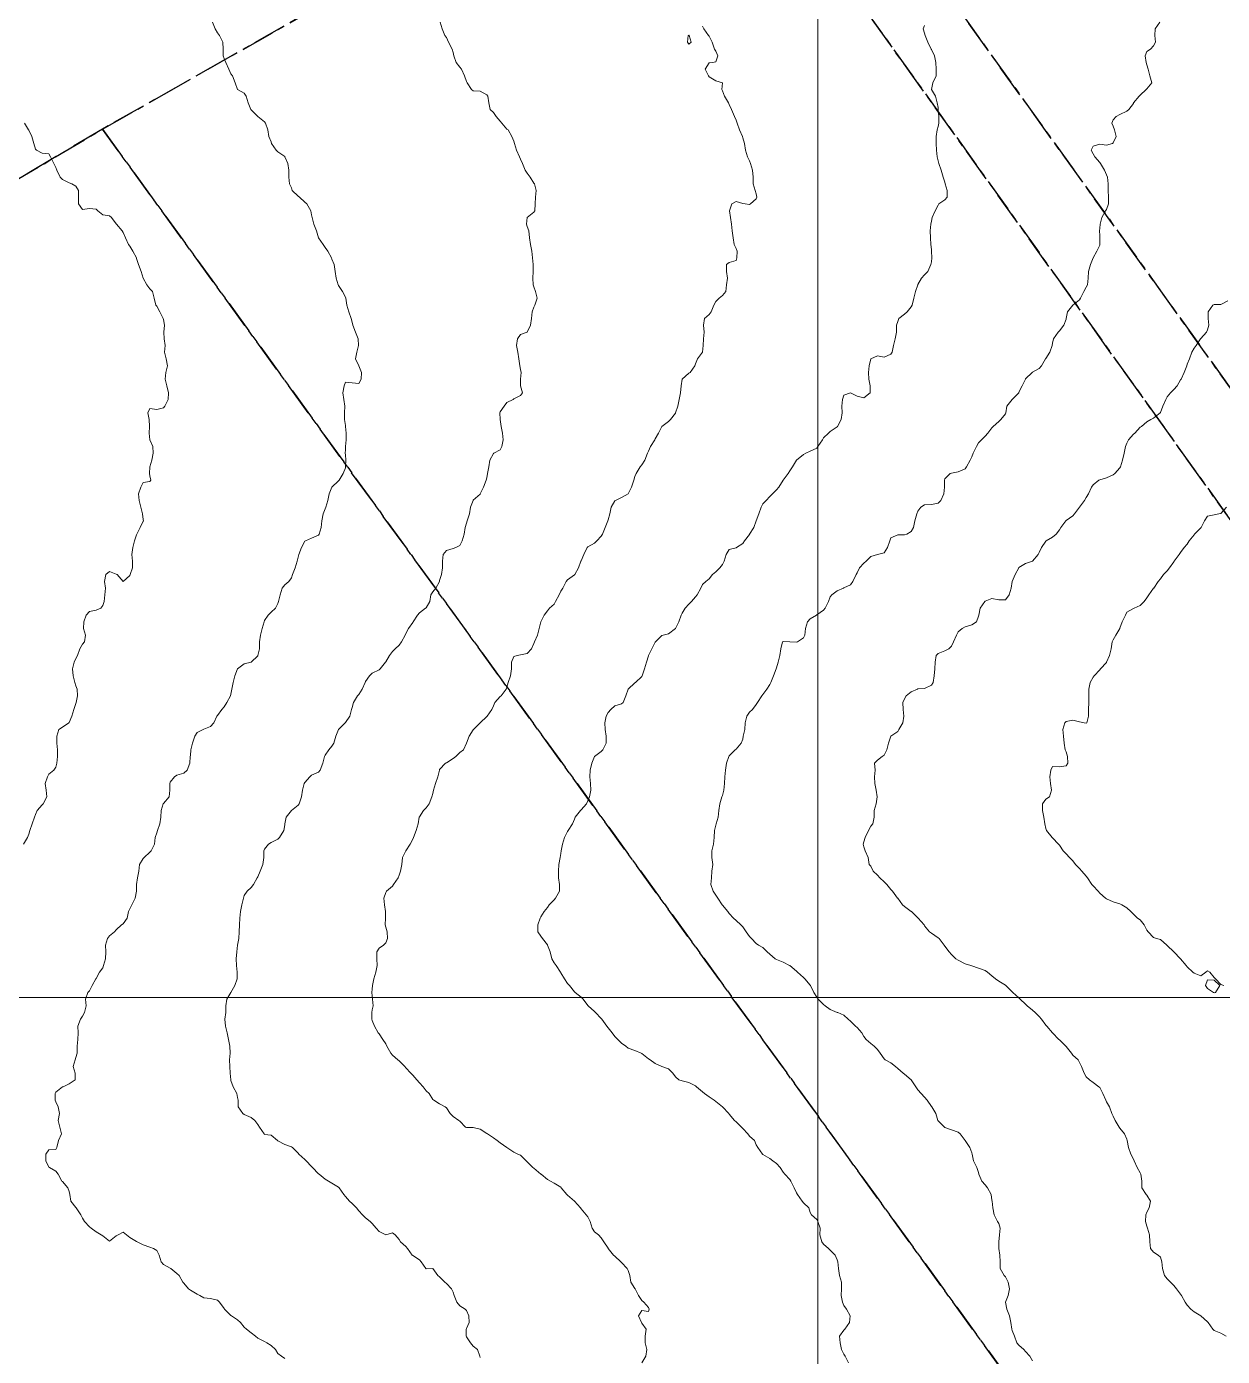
# Model space of a CAD drawing. Header units: centimetres. Extents: x 0 to 642158, y -847 to 649707.
# Drawn here: x 616908.1 to 616996.9, y 620060.7 to 620159.4 of the extents above; entities that cross this region are included whole.
import ezdxf

# ---------------------------------------------------------------- set-up
doc = ezdxf.new("R2010")
doc.units = ezdxf.units.CM
doc.header["$MEASUREMENT"] = 0
doc.linetypes.add('CENTERX2', pattern=[4, 2.5, -0.5, 0.5, -0.5])
doc.layers.add('MEV_grille', color=254, linetype='Continuous', lineweight=9)
doc.layers.add('WAL_topographie 0.5', color=253, linetype='Continuous', lineweight=20)
doc.layers.add('SPW_parcellaire cadastral', color=7, linetype='CENTERX2', lineweight=25, true_color=0xff0542)

# ---------------------------------------------------------------- blocks, each defined once
blk = doc.blocks.new('*U114')
at = {"layer": 'MEV_grille', "transparency": 33554687}
blk.add_lwpolyline([(-1338.461, 0), (1338.461, 0)], dxfattribs=at)
blk = doc.blocks.new('*U115')
at = {"layer": 'MEV_grille', "color": 0, "linetype": 'ByBlock', "lineweight": -2, "transparency": 16777216}
blk.add_blockref('*U114', (0, -2300), dxfattribs=at)
blk = doc.blocks.new('*U112')
at = {"layer": 'MEV_grille', "transparency": 33554687}
blk.add_lwpolyline([(0, 1825.476), (0, -1825.476)], dxfattribs=at)
blk = doc.blocks.new('*U113')
at = {"layer": 'MEV_grille', "color": 0, "linetype": 'ByBlock', "lineweight": -2, "transparency": 16777216}
blk.add_blockref('*U112', (1600, 0), dxfattribs=at)

msp = doc.modelspace()

# ---------------------------------------------------------------- linework, layer by layer
at = {"layer": 'SPW_parcellaire cadastral'}
for points in [[(616824.166, 620098.846), (616769.835, 620197.706), (616883.906, 620279.593), (616937.386, 620218.037), (616968.009, 620182.814), (616963.37, 620180.072), (616958.502, 620177.199), (616913.726, 620151.806), (616824.166, 620098.846)], [(617064.759, 620106.478), (617136.737, 620039.849), (617121.465, 620033.179), (617084.443, 620011.372), (616963.37, 620180.072), (616968.009, 620182.814), (617053.863, 620117.239), (617064.759, 620106.478)], [(617079.454, 620008.282), (616958.502, 620177.199), (616963.37, 620180.072), (617084.443, 620011.372), (617079.454, 620008.282)], [(617079.454, 620008.282), (617057.704, 619995.025), (617037.024, 619981.817), (616913.726, 620151.806), (616958.502, 620177.199), (617079.454, 620008.282)], [(616921.398, 619912.152), (616803.95, 620042.534), (616842.291, 620067.212), (616824.166, 620098.846), (616913.726, 620151.806), (617037.024, 619981.817), (616987.92, 619947.229), (616962.52, 619932.624), (616929.537, 619915.761), (616921.398, 619912.152)]]:
    msp.add_lwpolyline(points, dxfattribs=at)
at = {"layer": 'WAL_topographie 0.5'}
for points in [[(616921.899, 620159.75), (616922.083, 620159.25), (616922.25, 620158.954), (616922.4, 620158.75), (616922.659, 620158.25), (616922.673, 620157.75), (616922.682, 620157.25), (616922.75, 620157.058), (616922.875, 620156.75), (616923.097, 620156.25), (616923.25, 620155.906), (616923.369, 620155.75), (616923.583, 620155.25), (616923.75, 620154.75), (616923.75, 620154.75), (616924.25, 620154.464), (616924.386, 620154.25), (616924.526, 620153.75), (616924.735, 620153.25), (616924.75, 620153.227), (616925.25, 620152.75), (616925.25, 620152.75), (616925.75, 620152.345), (616925.83, 620152.25), (616926, 620151.75), (616926.083, 620151.25), (616926.25, 620150.875), (616926.276, 620150.75), (616926.625, 620150.25), (616926.75, 620150.125), (616927.25, 620149.769), (616927.264, 620149.75), (616927.49, 620149.25), (616927.558, 620148.75), (616927.55, 620148.25), (616927.603, 620147.75), (616927.75, 620147.438), (616927.808, 620147.25), (616928.25, 620146.839), (616928.354, 620146.75), (616928.75, 620146.385), (616928.896, 620146.25), (616929.2, 620145.75), (616929.25, 620145.45), (616929.277, 620145.25), (616929.411, 620144.75), (616929.607, 620144.25), (616929.75, 620143.75), (616929.75, 620143.75), (616930.112, 620143.25), (616930.25, 620143.015), (616930.446, 620142.75), (616930.712, 620142.25), (616930.75, 620142.167), (616930.911, 620141.75), (616931.007, 620141.25), (616931.064, 620140.75), (616931.219, 620140.25), (616931.25, 620140.19), (616931.532, 620139.75), (616931.75, 620139.325), (616931.79, 620139.25), (616931.87, 620138.75), (616932.005, 620138.25), (616932.181, 620137.75), (616932.25, 620137.483), (616932.309, 620137.25), (616932.504, 620136.75), (616932.707, 620136.25), (616932.731, 620135.75), (616932.598, 620135.25), (616932.506, 620134.75), (616932.75, 620134.25), (616932.75, 620134.25), (616932.939, 620133.75), (616932.929, 620133.25), (616932.75, 620132.932), (616932.25, 620132.974), (616931.75, 620133.019), (616931.655, 620132.75), (616931.564, 620132.25), (616931.63, 620131.75), (616931.709, 620131.25), (616931.681, 620130.75), (616931.686, 620130.25), (616931.75, 620129.806), (616931.758, 620129.75), (616931.807, 620129.25), (616931.813, 620128.75), (616931.765, 620128.25), (616931.75, 620128), (616931.728, 620127.75), (616931.75, 620127.625), (616931.788, 620127.25), (616931.772, 620126.75), (616931.75, 620126.667), (616931.589, 620126.25), (616931.282, 620125.75), (616931.25, 620125.717), (616930.75, 620125.25), (616930.75, 620125.25), (616930.559, 620124.75), (616930.456, 620124.25), (616930.293, 620123.75), (616930.25, 620123.625), (616930.114, 620123.25), (616930, 620122.75), (616929.953, 620122.25), (616929.813, 620121.75), (616929.75, 620121.67), (616929.25, 620121.453), (616928.786, 620121.25), (616928.75, 620121.225), (616928.506, 620120.75), (616928.301, 620120.25), (616928.25, 620120.05), (616928.169, 620119.75), (616928.029, 620119.25), (616927.833, 620118.75), (616927.75, 620118.517), (616927.55, 620118.25), (616927.25, 620118), (616927.068, 620117.75), (616926.905, 620117.25), (616926.793, 620116.75), (616926.75, 620116.617), (616926.554, 620116.25), (616926.25, 620115.967), (616926.033, 620115.75), (616925.75, 620115.345), (616925.717, 620115.25), (616925.583, 620114.75), (616925.442, 620114.25), (616925.377, 620113.75), (616925.382, 620113.25), (616925.258, 620112.75), (616925.25, 620112.734), (616924.766, 620112.25), (616924.75, 620112.24), (616924.25, 620112.128), (616923.75, 620111.75), (616923.75, 620111.75), (616923.558, 620111.25), (616923.413, 620110.75), (616923.321, 620110.25), (616923.25, 620109.887), (616923.217, 620109.75), (616922.945, 620109.25), (616922.75, 620108.942), (616922.589, 620108.75), (616922.25, 620108.294), (616922.219, 620108.25), (616921.981, 620107.75), (616921.75, 620107.477), (616921.25, 620107.279), (616921.187, 620107.25), (616920.75, 620107.031), (616920.57, 620106.75), (616920.401, 620106.25), (616920.291, 620105.75), (616920.25, 620105.333), (616920.242, 620105.25), (616920.216, 620104.75), (616920.019, 620104.25), (616919.75, 620104.024), (616919.25, 620103.871), (616919.066, 620103.75), (616918.75, 620103.35), (616918.72, 620103.25), (616918.71, 620102.75), (616918.667, 620102.25), (616918.25, 620101.774), (616918.239, 620101.75), (616918.071, 620101.25), (616918.045, 620100.75), (616917.991, 620100.25), (616917.801, 620099.75), (616917.75, 620099.584), (616917.645, 620099.25), (616917.579, 620098.75), (616917.326, 620098.25), (616917.25, 620098.154), (616916.813, 620097.75), (616916.75, 620097.69), (616916.482, 620097.25), (616916.411, 620096.75), (616916.32, 620096.25), (616916.25, 620095.75), (616916.25, 620095.749), (616916.241, 620095.25), (616916.146, 620094.75), (616915.909, 620094.25), (616915.75, 620093.94), (616915.652, 620093.75), (616915.55, 620093.25), (616915.25, 620092.846), (616915.146, 620092.75), (616914.75, 620092.398), (616914.607, 620092.25), (616914.25, 620091.947), (616914.102, 620091.75), (616913.952, 620091.25), (616913.974, 620090.75), (616913.944, 620090.25), (616913.81, 620089.75), (616913.75, 620089.583), (616913.509, 620089.25), (616913.25, 620088.781), (616913.227, 620088.75), (616912.95, 620088.25), (616912.75, 620087.861), (616912.645, 620087.75), (616912.464, 620087.25), (616912.512, 620086.75), (616912.387, 620086.25), (616912.25, 620085.981), (616912.1, 620085.75), (616911.903, 620085.25), (616911.907, 620084.75), (616911.902, 620084.25), (616911.852, 620083.75), (616911.836, 620083.25), (616911.75, 620082.927), (616911.683, 620082.75), (616911.543, 620082.25), (616911.69, 620081.75), (616911.687, 620081.25), (616911.25, 620080.958), (616910.796, 620080.75), (616910.75, 620080.737), (616910.25, 620080.333), (616910.207, 620080.25), (616910.199, 620079.75), (616910.25, 620079.625), (616910.433, 620079.25), (616910.528, 620078.75), (616910.421, 620078.25), (616910.556, 620077.75), (616910.673, 620077.25), (616910.454, 620076.75), (616910.341, 620076.25), (616910.25, 620076.083), (616909.75, 620076.066), (616909.519, 620075.75), (616909.52, 620075.25), (616909.75, 620074.778), (616909.788, 620074.75), (616910.25, 620074.477), (616910.435, 620074.25), (616910.708, 620073.75), (616910.75, 620073.708), (616911.157, 620073.25), (616911.25, 620072.972), (616911.295, 620072.75), (616911.363, 620072.25), (616911.75, 620071.788), (616911.781, 620071.75), (616912.11, 620071.25), (616912.25, 620070.989), (616912.384, 620070.75), (616912.75, 620070.345), (616912.871, 620070.25), (616913.25, 620069.988), (616913.635, 620069.75), (616913.75, 620069.679), (616914.25, 620069.286), (616914.75, 620069.676), (616914.883, 620069.75), (616915.25, 620069.946), (616915.5, 620069.75), (616915.75, 620069.567), (616916.25, 620069.274), (616916.298, 620069.25), (616916.75, 620069.012), (616917.25, 620068.848), (616917.5, 620068.75), (616917.75, 620068.603), (616917.926, 620068.25), (616918.09, 620067.75), (616918.25, 620067.561), (616918.75, 620067.273), (616918.788, 620067.25), (616919.25, 620066.89), (616919.421, 620066.75), (616919.693, 620066.25), (616919.75, 620066.167), (616920.118, 620065.75), (616920.25, 620065.66), (616920.75, 620065.358), (616920.941, 620065.25), (616921.25, 620065.074), (616921.75, 620065.038), (616922.25, 620064.911), (616922.405, 620064.75), (616922.75, 620064.296), (616922.783, 620064.25), (616923.25, 620063.783), (616923.294, 620063.75), (616923.75, 620063.458), (616923.977, 620063.25), (616924.25, 620062.917), (616924.417, 620062.75), (616924.75, 620062.477), (616925.076, 620062.25), (616925.25, 620062.096), (616925.75, 620061.855), (616925.917, 620061.75), (616926.25, 620061.55), (616926.566, 620061.25), (616926.75, 620060.958), (616927, 620060.75), (616927.25, 620060.571)], [(616938.779, 620159.75), (616938.933, 620159.25), (616939.125, 620158.75), (616939.25, 620158.596), (616939.417, 620158.25), (616939.679, 620157.75), (616939.75, 620157.5), (616939.813, 620157.25), (616939.981, 620156.75), (616940.25, 620156.4), (616940.37, 620156.25), (616940.607, 620155.75), (616940.75, 620155.35), (616940.788, 620155.25), (616941.125, 620154.75), (616941.25, 620154.65), (616941.75, 620154.629), (616942.25, 620154.357), (616942.329, 620154.25), (616942.391, 620153.75), (616942.512, 620153.25), (616942.75, 620153.05), (616942.958, 620152.75), (616943.25, 620152.4), (616943.375, 620152.25), (616943.75, 620151.815), (616943.827, 620151.75), (616944.115, 620151.25), (616944.25, 620150.9), (616944.304, 620150.75), (616944.462, 620150.25), (616944.67, 620149.75), (616944.75, 620149.583), (616944.893, 620149.25), (616945.089, 620148.75), (616945.25, 620148.532), (616945.467, 620148.25), (616945.75, 620147.803), (616945.781, 620147.75), (616945.917, 620147.25), (616945.865, 620146.75), (616945.838, 620146.25), (616945.809, 620145.75), (616945.75, 620145.65), (616945.25, 620145.25), (616945.25, 620145.25), (616945.2, 620144.75), (616945.25, 620144.583), (616945.375, 620144.25), (616945.417, 620143.75), (616945.5, 620143.25), (616945.588, 620142.75), (616945.645, 620142.25), (616945.684, 620141.75), (616945.684, 620141.25), (616945.662, 620140.75), (616945.698, 620140.25), (616945.75, 620140.1), (616945.856, 620139.75), (616946, 620139.25), (616945.822, 620138.75), (616945.75, 620138.583), (616945.63, 620138.25), (616945.578, 620137.75), (616945.491, 620137.25), (616945.25, 620136.75), (616945.25, 620136.75), (616944.75, 620136.575), (616944.518, 620136.25), (616944.457, 620135.75), (616944.565, 620135.25), (616944.623, 620134.75), (616944.693, 620134.25), (616944.75, 620133.958), (616944.792, 620133.75), (616944.75, 620133.25), (616944.75, 620132.75), (616944.898, 620132.25), (616944.75, 620132.028), (616944.25, 620131.781), (616944.208, 620131.75), (616943.75, 620131.521), (616943.54, 620131.25), (616943.25, 620130.821), (616943.222, 620130.75), (616943.25, 620130.25), (616943.25, 620130.25), (616943.324, 620129.75), (616943.411, 620129.25), (616943.466, 620128.75), (616943.368, 620128.25), (616943.25, 620128.018), (616942.781, 620127.75), (616942.75, 620127.726), (616942.48, 620127.25), (616942.407, 620126.75), (616942.315, 620126.25), (616942.25, 620125.932), (616942.194, 620125.75), (616942, 620125.25), (616941.764, 620124.75), (616941.75, 620124.727), (616941.25, 620124.267), (616941.231, 620124.25), (616941.029, 620123.75), (616940.973, 620123.25), (616940.803, 620122.75), (616940.75, 620122.573), (616940.638, 620122.25), (616940.566, 620121.75), (616940.427, 620121.25), (616940.25, 620120.906), (616939.956, 620120.75), (616939.75, 620120.675), (616939.25, 620120.536), (616939.023, 620120.25), (616938.954, 620119.75), (616938.958, 620119.25), (616938.877, 620118.75), (616938.75, 620118.313), (616938.733, 620118.25), (616938.459, 620117.75), (616938.25, 620117.469), (616938.098, 620117.25), (616938.026, 620116.75), (616937.75, 620116.294), (616937.712, 620116.25), (616937.25, 620115.907), (616937.113, 620115.75), (616936.783, 620115.25), (616936.75, 620115.2), (616936.429, 620114.75), (616936.25, 620114.375), (616936.198, 620114.25), (616935.921, 620113.75), (616935.75, 620113.517), (616935.442, 620113.25), (616935.25, 620113.042), (616935.038, 620112.75), (616934.75, 620112.275), (616934.733, 620112.25), (616934.327, 620111.75), (616934.25, 620111.687), (616933.75, 620111.438), (616933.543, 620111.25), (616933.25, 620110.825), (616933.222, 620110.75), (616932.995, 620110.25), (616932.75, 620109.859), (616932.665, 620109.75), (616932.348, 620109.25), (616932.25, 620108.886), (616932.219, 620108.75), (616932.072, 620108.25), (616931.75, 620107.782), (616931.726, 620107.75), (616931.25, 620107.25), (616931.25, 620107.25), (616931.056, 620106.75), (616930.89, 620106.25), (616930.75, 620106.028), (616930.517, 620105.75), (616930.25, 620105.339), (616930.2, 620105.25), (616930.076, 620104.75), (616929.893, 620104.25), (616929.75, 620104.092), (616929.25, 620103.861), (616929.118, 620103.75), (616928.75, 620103.326), (616928.705, 620103.25), (616928.578, 620102.75), (616928.492, 620102.25), (616928.311, 620101.75), (616928.25, 620101.647), (616927.75, 620101.25), (616927.75, 620101.25), (616927.346, 620100.75), (616927.259, 620100.25), (616927.25, 620100.179), (616927.186, 620099.75), (616926.868, 620099.25), (616926.75, 620099.125), (616926.25, 620098.86), (616926.054, 620098.75), (616925.75, 620098.382), (616925.711, 620098.25), (616925.694, 620097.75), (616925.623, 620097.25), (616925.423, 620096.75), (616925.25, 620096.322), (616925.209, 620096.25), (616924.94, 620095.75), (616924.75, 620095.538), (616924.462, 620095.25), (616924.25, 620094.944), (616924.185, 620094.75), (616924.07, 620094.25), (616923.962, 620093.75), (616923.92, 620093.25), (616923.906, 620092.75), (616923.881, 620092.25), (616923.856, 620091.75), (616923.75, 620091.25), (616923.75, 620091.25), (616923.692, 620090.75), (616923.658, 620090.25), (616923.659, 620089.75), (616923.714, 620089.25), (616923.715, 620088.75), (616923.548, 620088.25), (616923.25, 620087.75), (616923.25, 620087.75), (616922.953, 620087.25), (616922.879, 620086.75), (616922.882, 620086.25), (616922.811, 620085.75), (616922.857, 620085.25), (616922.975, 620084.75), (616923.081, 620084.25), (616923.184, 620083.75), (616923.196, 620083.25), (616923.15, 620082.75), (616923.176, 620082.25), (616923.196, 620081.75), (616923.24, 620081.25), (616923.25, 620081.214), (616923.421, 620080.75), (616923.69, 620080.25), (616923.75, 620079.95), (616923.786, 620079.75), (616923.792, 620079.25), (616924.145, 620078.75), (616924.25, 620078.687), (616924.75, 620078.453), (616925.021, 620078.25), (616925.25, 620077.945), (616925.39, 620077.75), (616925.715, 620077.25), (616925.75, 620077.215), (616926.25, 620077.162), (616926.717, 620076.75), (616926.75, 620076.728), (616927.25, 620076.462), (616927.75, 620076.3), (616927.827, 620076.25), (616928.25, 620075.827), (616928.294, 620075.75), (616928.75, 620075.346), (616928.839, 620075.25), (616929.25, 620074.824), (616929.304, 620074.75), (616929.75, 620074.292), (616929.795, 620074.25), (616930.25, 620073.901), (616930.5, 620073.75), (616930.75, 620073.583), (616931.25, 620073.307), (616931.3, 620073.25), (616931.627, 620072.75), (616931.75, 620072.591), (616932.068, 620072.25), (616932.25, 620072.076), (616932.576, 620071.75), (616932.75, 620071.545), (616933.031, 620071.25), (616933.25, 620071.019), (616933.589, 620070.75), (616933.75, 620070.589), (616934.042, 620070.25), (616934.25, 620070.016), (616934.75, 620069.75), (616935.25, 620069.917), (616935.459, 620069.75), (616935.75, 620069.4), (616935.857, 620069.25), (616936.25, 620068.883), (616936.368, 620068.75), (616936.719, 620068.25), (616936.75, 620068.229), (616937.25, 620067.893), (616937.383, 620067.75), (616937.721, 620067.25), (616937.75, 620067.226), (616938.249, 620067.25), (616938.25, 620067.25), (616938.25, 620067.25), (616938.625, 620066.75), (616938.75, 620066.632), (616939.132, 620066.25), (616939.25, 620066.155), (616939.619, 620065.75), (616939.75, 620065.5), (616939.838, 620065.25), (616940.033, 620064.75), (616940.25, 620064.49), (616940.65, 620064.25), (616940.75, 620064.143), (616940.922, 620063.75), (616940.942, 620063.25), (616940.75, 620062.796), (616940.728, 620062.75), (616940.712, 620062.25), (616940.75, 620062.185), (616941.053, 620061.75), (616941.25, 620061.49), (616941.55, 620061.25), (616941.734, 620060.75), (616941.75, 620060.666)], [(616992.206, 620159.75), (616991.867, 620159.25), (616991.844, 620158.75), (616991.88, 620158.25), (616991.75, 620157.981), (616991.519, 620157.75), (616991.25, 620157.555), (616991.125, 620157.25), (616991.204, 620156.75), (616991.25, 620156.571), (616991.346, 620156.25), (616991.48, 620155.75), (616991.625, 620155.25), (616991.25, 620154.8), (616991.206, 620154.75), (616990.75, 620154.33), (616990.679, 620154.25), (616990.264, 620153.75), (616990.25, 620153.712), (616989.917, 620153.25), (616989.75, 620153.15), (616989.25, 620152.895), (616988.969, 620152.75), (616988.75, 620152.5), (616988.653, 620152.25), (616988.75, 620152.016), (616988.853, 620151.75), (616988.974, 620151.25), (616988.75, 620150.778), (616988.694, 620150.75), (616988.25, 620150.625), (616987.75, 620150.689), (616987.25, 620150.546), (616987.117, 620150.25), (616987.25, 620149.979), (616987.395, 620149.75), (616987.75, 620149.341), (616987.804, 620149.25), (616988.113, 620148.75), (616988.25, 620148.41), (616988.317, 620148.25), (616988.377, 620147.75), (616988.368, 620147.25), (616988.402, 620146.75), (616988.41, 620146.25), (616988.25, 620145.85), (616988.189, 620145.75), (616987.908, 620145.25), (616987.783, 620144.75), (616987.75, 620144.45), (616987.73, 620144.25), (616987.75, 620143.917), (616987.758, 620143.75), (616987.76, 620143.25), (616987.75, 620143.204), (616987.523, 620142.75), (616987.25, 620142.25), (616987.25, 620142.25), (616987.074, 620141.75), (616986.913, 620141.25), (616986.898, 620140.75), (616986.838, 620140.25), (616986.75, 620140.073), (616986.56, 620139.75), (616986.324, 620139.25), (616986.25, 620139.141), (616985.75, 620138.75), (616985.75, 620138.75), (616985.367, 620138.25), (616985.262, 620137.75), (616985.25, 620137.704), (616985.089, 620137.25), (616984.75, 620136.846), (616984.661, 620136.75), (616984.325, 620136.25), (616984.25, 620135.917), (616984.226, 620135.75), (616984.056, 620135.25), (616983.75, 620134.781), (616983.719, 620134.75), (616983.433, 620134.25), (616983.25, 620134.054), (616982.75, 620133.764), (616982.736, 620133.75), (616982.25, 620133.278), (616982.228, 620133.25), (616981.982, 620132.75), (616981.75, 620132.275), (616981.736, 620132.25), (616981.25, 620131.75), (616981.25, 620131.75), (616980.841, 620131.25), (616980.788, 620130.75), (616980.75, 620130.685), (616980.417, 620130.25), (616980.25, 620130.118), (616979.826, 620129.75), (616979.75, 620129.641), (616979.45, 620129.25), (616979.25, 620129.01), (616978.979, 620128.75), (616978.75, 620128.53), (616978.601, 620128.25), (616978.365, 620127.75), (616978.25, 620127.5), (616978.128, 620127.25), (616977.865, 620126.75), (616977.75, 620126.595), (616977.25, 620126.372), (616976.75, 620126.283), (616976.65, 620126.25), (616976.25, 620125.85), (616976.22, 620125.75), (616976.232, 620125.25), (616976.167, 620124.75), (616975.948, 620124.25), (616975.75, 620124.052), (616975.25, 620123.957), (616974.75, 620123.932), (616974.472, 620123.75), (616974.25, 620123.464), (616974.16, 620123.25), (616974.031, 620122.75), (616973.93, 620122.25), (616973.75, 620121.944), (616973.432, 620121.75), (616973.25, 620121.689), (616972.75, 620121.705), (616972.25, 620121.488), (616972.156, 620121.25), (616972.005, 620120.75), (616971.75, 620120.364), (616971.25, 620120.25), (616971.25, 620120.25), (616970.75, 620120.088), (616970.404, 620119.75), (616970.25, 620119.61), (616969.913, 620119.25), (616969.75, 620118.893), (616969.677, 620118.75), (616969.426, 620118.25), (616969.25, 620118), (616968.75, 620117.764), (616968.717, 620117.75), (616968.25, 620117.55), (616967.861, 620117.25), (616967.75, 620117.092), (616967.617, 620116.75), (616967.372, 620116.25), (616967.25, 620116.12), (616966.75, 620115.768), (616966.714, 620115.75), (616966.25, 620115.461), (616966.044, 620115.25), (616965.917, 620114.75), (616965.854, 620114.25), (616965.75, 620114.054), (616965.303, 620113.75), (616965.25, 620113.731), (616964.75, 620113.75), (616964.75, 620113.75), (616964.25, 620113.777), (616964.206, 620113.75), (616964.07, 620113.25), (616964.01, 620112.75), (616963.882, 620112.25), (616963.75, 620111.822), (616963.725, 620111.75), (616963.538, 620111.25), (616963.325, 620110.75), (616963.25, 620110.591), (616963.036, 620110.25), (616962.75, 620109.865), (616962.664, 620109.75), (616962.35, 620109.25), (616962.25, 620109.107), (616961.982, 620108.75), (616961.75, 620108.533), (616961.565, 620108.25), (616961.436, 620107.75), (616961.404, 620107.25), (616961.292, 620106.75), (616961.25, 620106.55), (616961.13, 620106.25), (616960.75, 620105.798), (616960.691, 620105.75), (616960.25, 620105.309), (616960.221, 620105.25), (616960.05, 620104.75), (616959.958, 620104.25), (616959.927, 620103.75), (616959.903, 620103.25), (616959.854, 620102.75), (616959.75, 620102.365), (616959.702, 620102.25), (616959.539, 620101.75), (616959.483, 620101.25), (616959.421, 620100.75), (616959.277, 620100.25), (616959.25, 620100.159), (616959.152, 620099.75), (616959.136, 620099.25), (616959.068, 620098.75), (616958.944, 620098.25), (616958.963, 620097.75), (616959.017, 620097.25), (616958.967, 620096.75), (616958.921, 620096.25), (616958.883, 620095.75), (616959.065, 620095.25), (616959.25, 620094.972), (616959.398, 620094.75), (616959.729, 620094.25), (616959.75, 620094.222), (616960.136, 620093.75), (616960.25, 620093.594), (616960.573, 620093.25), (616960.75, 620093.092), (616961.111, 620092.75), (616961.25, 620092.611), (616961.5, 620092.25), (616961.75, 620091.908), (616961.9, 620091.75), (616962.25, 620091.382), (616962.429, 620091.25), (616962.75, 620091.083), (616963.06, 620090.75), (616963.25, 620090.597), (616963.667, 620090.25), (616963.75, 620090.194), (616964.25, 620089.986), (616964.722, 620089.75), (616964.75, 620089.735), (616965.25, 620089.324), (616965.321, 620089.25), (616965.75, 620088.845), (616965.856, 620088.75), (616966.25, 620088.286), (616966.274, 620088.25), (616966.519, 620087.75), (616966.75, 620087.386), (616966.855, 620087.25), (616967.25, 620086.845), (616967.379, 620086.75), (616967.75, 620086.476), (616968.25, 620086.264), (616968.296, 620086.25), (616968.75, 620086.05), (616969.076, 620085.75), (616969.25, 620085.625), (616969.625, 620085.25), (616969.75, 620085.142), (616970.095, 620084.75), (616970.25, 620084.467), (616970.406, 620084.25), (616970.75, 620083.944), (616971, 620083.75), (616971.25, 620083.509), (616971.442, 620083.25), (616971.75, 620082.806), (616971.825, 620082.75), (616972.25, 620082.52), (616972.583, 620082.25), (616972.75, 620082.103), (616973.164, 620081.75), (616973.25, 620081.684), (616973.75, 620081.25), (616973.75, 620081.25), (616974.091, 620080.75), (616974.25, 620080.509), (616974.491, 620080.25), (616974.75, 620079.972), (616974.932, 620079.75), (616975.25, 620079.273), (616975.274, 620079.25), (616975.592, 620078.75), (616975.734, 620078.25), (616975.75, 620078.223), (616976.223, 620077.75), (616976.25, 620077.725), (616976.75, 620077.553), (616977.25, 620077.378), (616977.399, 620077.25), (616977.75, 620076.769), (616977.761, 620076.75), (616978.103, 620076.25), (616978.25, 620075.833), (616978.269, 620075.75), (616978.388, 620075.25), (616978.636, 620074.75), (616978.75, 620074.387), (616978.779, 620074.25), (616979.005, 620073.75), (616979.25, 620073.47), (616979.427, 620073.25), (616979.691, 620072.75), (616979.75, 620072.322), (616979.761, 620072.25), (616979.814, 620071.75), (616979.903, 620071.25), (616980.169, 620070.75), (616980.25, 620070.603), (616980.353, 620070.25), (616980.313, 620069.75), (616980.25, 620069.25), (616980.261, 620068.75), (616980.341, 620068.25), (616980.352, 620067.75), (616980.358, 620067.25), (616980.643, 620066.75), (616980.75, 620066.643), (616980.94, 620066.25), (616981.039, 620065.75), (616980.95, 620065.25), (616980.75, 620064.75), (616980.85, 620064.25), (616981.047, 620063.75), (616981.143, 620063.25), (616981.227, 620062.75), (616981.25, 620062.659), (616981.417, 620062.25), (616981.595, 620061.75), (616981.75, 620061.574), (616982.125, 620061.25), (616982.25, 620061.107), (616982.572, 620060.75), (616982.75, 620060.406)], [(616958.25, 620159.434), (616958.371, 620159.25), (616958.712, 620158.75), (616958.75, 620158.694), (616958.985, 620158.25), (616959.15, 620157.75), (616959.25, 620157.583), (616959.398, 620157.25), (616959.25, 620156.806), (616959, 620156.75), (616958.75, 620156.714), (616958.467, 620156.25), (616958.709, 620155.75), (616958.75, 620155.692), (616959.25, 620155.383), (616959.75, 620155.25), (616959.75, 620155.25), (616959.75, 620155.249), (616959.7, 620154.75), (616959.75, 620154.65), (616959.893, 620154.25), (616960.204, 620153.75), (616960.25, 620153.625), (616960.426, 620153.25), (616960.632, 620152.75), (616960.75, 620152.464), (616960.829, 620152.25), (616961, 620151.75), (616961.222, 620151.25), (616961.25, 620151.15), (616961.379, 620150.75), (616961.45, 620150.25), (616961.592, 620149.75), (616961.75, 620149.45), (616961.837, 620149.25), (616961.975, 620148.75), (616962.023, 620148.25), (616962.026, 620147.75), (616962.182, 620147.25), (616962.25, 620147), (616962.293, 620146.75), (616962.25, 620146.635), (616961.833, 620146.25), (616961.75, 620146.21), (616961.417, 620146.25), (616961.25, 620146.278), (616960.75, 620146.44), (616960.442, 620146.25), (616960.269, 620145.75), (616960.331, 620145.25), (616960.403, 620144.75), (616960.473, 620144.25), (616960.527, 620143.75), (616960.625, 620143.25), (616960.75, 620142.956), (616960.833, 620142.75), (616960.803, 620142.25), (616960.75, 620142.058), (616960.25, 620141.902), (616960.044, 620141.75), (616960.038, 620141.25), (616960.112, 620140.75), (616960.056, 620140.25), (616959.991, 620139.75), (616959.75, 620139.47), (616959.5, 620139.25), (616959.25, 620139.011), (616959.1, 620138.75), (616958.912, 620138.25), (616958.75, 620138.047), (616958.411, 620137.75), (616958.345, 620137.25), (616958.38, 620136.75), (616958.342, 620136.25), (616958.321, 620135.75), (616958.25, 620135.25), (616958.25, 620135.25), (616957.889, 620134.75), (616957.75, 620134.393), (616957.689, 620134.25), (616957.344, 620133.75), (616957.25, 620133.702), (616956.75, 620133.25), (616956.75, 620133.25), (616956.687, 620132.75), (616956.63, 620132.25), (616956.537, 620131.75), (616956.431, 620131.25), (616956.262, 620130.75), (616956.25, 620130.726), (616955.88, 620130.25), (616955.75, 620130.115), (616955.25, 620129.75), (616955.25, 620129.75), (616955, 620129.25), (616954.75, 620128.825), (616954.712, 620128.75), (616954.404, 620128.25), (616954.25, 620127.897), (616954.178, 620127.75), (616953.992, 620127.25), (616953.75, 620126.893), (616953.63, 620126.75), (616953.342, 620126.25), (616953.25, 620126.031), (616953.168, 620125.75), (616953, 620125.25), (616952.75, 620124.75), (616952.75, 620124.75), (616952.25, 620124.476), (616951.798, 620124.25), (616951.75, 620124.217), (616951.491, 620123.75), (616951.375, 620123.25), (616951.25, 620122.809), (616951.229, 620122.75), (616951.046, 620122.25), (616950.835, 620121.75), (616950.75, 620121.61), (616950.429, 620121.25), (616950.25, 620121.089), (616949.75, 620120.819), (616949.695, 620120.75), (616949.453, 620120.25), (616949.25, 620119.77), (616949.243, 620119.75), (616949.056, 620119.25), (616948.774, 620118.75), (616948.75, 620118.724), (616948.25, 620118.369), (616948.154, 620118.25), (616947.886, 620117.75), (616947.75, 620117.528), (616947.627, 620117.25), (616947.359, 620116.75), (616947.25, 620116.566), (616946.907, 620116.25), (616946.75, 620116.073), (616946.5, 620115.75), (616946.25, 620115.25), (616946.25, 620115.25), (616946.127, 620114.75), (616946.004, 620114.25), (616945.795, 620113.75), (616945.75, 620113.625), (616945.562, 620113.25), (616945.25, 620112.893), (616944.75, 620112.794), (616944.5, 620112.75), (616944.25, 620112.67), (616944.075, 620112.25), (616944.094, 620111.75), (616944.007, 620111.25), (616943.831, 620110.75), (616943.75, 620110.406), (616943.69, 620110.25), (616943.311, 620109.75), (616943.25, 620109.7), (616942.859, 620109.25), (616942.75, 620109), (616942.628, 620108.75), (616942.28, 620108.25), (616942.25, 620108.212), (616941.75, 620107.75), (616941.75, 620107.75), (616941.273, 620107.25), (616941.25, 620107.231), (616940.938, 620106.75), (616940.75, 620106.25), (616940.75, 620106.25), (616940.513, 620105.75), (616940.25, 620105.55), (616939.962, 620105.25), (616939.75, 620105.097), (616939.25, 620104.772), (616939.179, 620104.75), (616938.75, 620104.288), (616938.738, 620104.25), (616938.613, 620103.75), (616938.431, 620103.25), (616938.3, 620102.75), (616938.25, 620102.5), (616938.173, 620102.25), (616937.972, 620101.75), (616937.75, 620101.442), (616937.541, 620101.25), (616937.25, 620100.783), (616937.242, 620100.75), (616937.145, 620100.25), (616937.01, 620099.75), (616936.803, 620099.25), (616936.75, 620099.125), (616936.556, 620098.75), (616936.25, 620098.25), (616936.25, 620098.25), (616935.986, 620097.75), (616935.932, 620097.25), (616935.856, 620096.75), (616935.75, 620096.438), (616935.683, 620096.25), (616935.326, 620095.75), (616935.25, 620095.641), (616934.8, 620095.25), (616934.75, 620095.15), (616934.617, 620094.75), (616934.658, 620094.25), (616934.729, 620093.75), (616934.721, 620093.25), (616934.712, 620092.75), (616934.75, 620092.6), (616934.845, 620092.25), (616934.889, 620091.75), (616934.75, 620091.417), (616934.571, 620091.25), (616934.25, 620091.036), (616934.079, 620090.75), (616934.083, 620090.25), (616934.111, 620089.75), (616934.018, 620089.25), (616933.87, 620088.75), (616933.773, 620088.25), (616933.75, 620088), (616933.717, 620087.75), (616933.75, 620087.5), (616933.769, 620087.25), (616933.808, 620086.75), (616933.75, 620086.45), (616933.72, 620086.25), (616933.728, 620085.75), (616933.75, 620085.673), (616933.903, 620085.25), (616934.189, 620084.75), (616934.25, 620084.667), (616934.522, 620084.25), (616934.75, 620083.922), (616934.837, 620083.75), (616935.129, 620083.25), (616935.25, 620083.08), (616935.658, 620082.75), (616935.75, 620082.66), (616936.16, 620082.25), (616936.25, 620082.158), (616936.61, 620081.75), (616936.75, 620081.6), (616937.061, 620081.25), (616937.25, 620081.032), (616937.525, 620080.75), (616937.75, 620080.45), (616937.964, 620080.25), (616938.25, 620079.806), (616938.321, 620079.75), (616938.75, 620079.477), (616939.167, 620079.25), (616939.25, 620079.187), (616939.53, 620078.75), (616939.75, 620078.53), (616940.187, 620078.25), (616940.25, 620078.187), (616940.662, 620077.75), (616940.75, 620077.712), (616941.25, 620077.729), (616941.75, 620077.591), (616942.25, 620077.288), (616942.31, 620077.25), (616942.75, 620076.944), (616943.019, 620076.75), (616943.25, 620076.588), (616943.731, 620076.25), (616943.75, 620076.231), (616944.25, 620075.888), (616944.558, 620075.75), (616944.75, 620075.672), (616945.185, 620075.25), (616945.25, 620075.176), (616945.676, 620074.75), (616945.75, 620074.694), (616946.25, 620074.267), (616946.275, 620074.25), (616946.75, 620073.87), (616946.981, 620073.75), (616947.25, 620073.583), (616947.75, 620073.29), (616947.78, 620073.25), (616948.183, 620072.75), (616948.25, 620072.691), (616948.75, 620072.261), (616948.762, 620072.25), (616949.21, 620071.75), (616949.25, 620071.697), (616949.629, 620071.25), (616949.75, 620071.096), (616949.934, 620070.75), (616950.072, 620070.25), (616950.25, 620069.983), (616950.53, 620069.75), (616950.75, 620069.53), (616950.95, 620069.25), (616951.25, 620068.773), (616951.272, 620068.75), (616951.656, 620068.25), (616951.75, 620068.167), (616952.191, 620067.75), (616952.25, 620067.712), (616952.679, 620067.25), (616952.75, 620067.107), (616952.859, 620066.75), (616952.939, 620066.25), (616953.25, 620065.771), (616953.266, 620065.75), (616953.521, 620065.25), (616953.75, 620064.883), (616953.904, 620064.75), (616954.25, 620064.375), (616954.298, 620064.25), (616954.25, 620064.062), (616953.75, 620064.15), (616953.515, 620063.75), (616953.725, 620063.25), (616953.75, 620063.212), (616954.083, 620062.75), (616954.017, 620062.25), (616954.017, 620061.75), (616954.125, 620061.25), (616954.062, 620060.75), (616953.75, 620060.25)], [(616974.75, 620159.488), (616974.631, 620159.25), (616974.75, 620158.917), (616974.799, 620158.75), (616974.986, 620158.25), (616975.237, 620157.75), (616975.25, 620157.722), (616975.48, 620157.25), (616975.589, 620156.75), (616975.615, 620156.25), (616975.604, 620155.75), (616975.361, 620155.25), (616975.25, 620154.75), (616975.555, 620154.25), (616975.689, 620153.75), (616975.75, 620153.417), (616975.768, 620153.25), (616975.806, 620152.75), (616975.793, 620152.25), (616975.75, 620152), (616975.685, 620151.75), (616975.61, 620151.25), (616975.611, 620150.75), (616975.632, 620150.25), (616975.683, 620149.75), (616975.75, 620149.464), (616975.808, 620149.25), (616975.968, 620148.75), (616976.125, 620148.25), (616976.25, 620147.875), (616976.28, 620147.75), (616976.432, 620147.25), (616976.417, 620146.75), (616976.25, 620146.559), (616975.813, 620146.25), (616975.75, 620146.171), (616975.521, 620145.75), (616975.316, 620145.25), (616975.25, 620144.972), (616975.208, 620144.75), (616975.162, 620144.25), (616975.184, 620143.75), (616975.223, 620143.25), (616975.25, 620142.875), (616975.259, 620142.75), (616975.29, 620142.25), (616975.25, 620141.964), (616975.205, 620141.75), (616974.99, 620141.25), (616974.75, 620140.989), (616974.521, 620140.75), (616974.25, 620140.286), (616974.238, 620140.25), (616974.071, 620139.75), (616973.95, 620139.25), (616973.818, 620138.75), (616973.75, 620138.619), (616973.446, 620138.25), (616973.25, 620138.078), (616972.846, 620137.75), (616972.75, 620137.542), (616972.662, 620137.25), (616972.66, 620136.75), (616972.56, 620136.25), (616972.445, 620135.75), (616972.35, 620135.25), (616972.25, 620135.105), (616971.75, 620134.893), (616971.25, 620134.972), (616970.75, 620134.75), (616970.75, 620134.75), (616970.622, 620134.25), (616970.583, 620133.75), (616970.618, 620133.25), (616970.7, 620132.75), (616970.7, 620132.25), (616970.25, 620131.867), (616969.75, 620131.989), (616969.25, 620132.228), (616968.75, 620132.073), (616968.657, 620131.75), (616968.613, 620131.25), (616968.62, 620130.75), (616968.56, 620130.25), (616968.275, 620129.75), (616968.25, 620129.721), (616967.75, 620129.359), (616967.625, 620129.25), (616967.25, 620128.909), (616967.16, 620128.75), (616966.829, 620128.25), (616966.75, 620128.144), (616966.25, 620127.911), (616965.937, 620127.75), (616965.75, 620127.673), (616965.25, 620127.25), (616965.25, 620127.25), (616964.931, 620126.75), (616964.75, 620126.455), (616964.614, 620126.25), (616964.25, 620125.75), (616964.25, 620125.75), (616963.936, 620125.25), (616963.75, 620125.045), (616963.447, 620124.75), (616963.25, 620124.547), (616962.982, 620124.25), (616962.75, 620123.993), (616962.616, 620123.75), (616962.434, 620123.25), (616962.25, 620122.75), (616962.25, 620122.75), (616962.08, 620122.25), (616961.762, 620121.75), (616961.75, 620121.736), (616961.383, 620121.25), (616961.25, 620121.064), (616960.792, 620120.75), (616960.75, 620120.734), (616960.25, 620120.614), (616960.015, 620120.25), (616959.86, 620119.75), (616959.75, 620119.49), (616959.55, 620119.25), (616959.25, 620118.96), (616959, 620118.75), (616958.75, 620118.441), (616958.515, 620118.25), (616958.25, 620118.025), (616958.13, 620117.75), (616957.862, 620117.25), (616957.75, 620117.088), (616957.447, 620116.75), (616957.25, 620116.547), (616956.982, 620116.25), (616956.75, 620115.885), (616956.68, 620115.75), (616956.508, 620115.25), (616956.25, 620114.75), (616956.25, 620114.75), (616955.75, 620114.354), (616955.333, 620114.25), (616955.25, 620114.222), (616954.764, 620113.75), (616954.75, 620113.73), (616954.489, 620113.25), (616954.26, 620112.75), (616954.25, 620112.725), (616954.106, 620112.25), (616953.954, 620111.75), (616953.776, 620111.25), (616953.75, 620111.192), (616953.29, 620110.75), (616953.25, 620110.724), (616952.75, 620110.25), (616952.75, 620110.25), (616952.583, 620109.75), (616952.379, 620109.25), (616952.25, 620109.159), (616951.75, 620109.024), (616951.446, 620108.75), (616951.25, 620108.511), (616951.122, 620108.25), (616951.005, 620107.75), (616951.042, 620107.25), (616951.114, 620106.75), (616951.112, 620106.25), (616950.86, 620105.75), (616950.75, 620105.625), (616950.25, 620105.25), (616950.25, 620105.25), (616950.044, 620104.75), (616949.933, 620104.25), (616949.901, 620103.75), (616949.952, 620103.25), (616949.98, 620102.75), (616949.862, 620102.25), (616949.75, 620101.969), (616949.641, 620101.75), (616949.25, 620101.287), (616949.208, 620101.25), (616948.811, 620100.75), (616948.75, 620100.596), (616948.618, 620100.25), (616948.291, 620099.75), (616948.25, 620099.685), (616948.028, 620099.25), (616947.87, 620098.75), (616947.783, 620098.25), (616947.75, 620098.062), (616947.689, 620097.75), (616947.602, 620097.25), (616947.561, 620096.75), (616947.575, 620096.25), (616947.65, 620095.75), (616947.637, 620095.25), (616947.359, 620094.75), (616947.25, 620094.611), (616946.889, 620094.25), (616946.75, 620094.058), (616946.5, 620093.75), (616946.25, 620093.35), (616946.213, 620093.25), (616946.031, 620092.75), (616946.045, 620092.25), (616946.25, 620091.93), (616946.386, 620091.75), (616946.75, 620091.27), (616946.767, 620091.25), (616946.957, 620090.75), (616947.068, 620090.25), (616947.25, 620089.954), (616947.395, 620089.75), (616947.719, 620089.25), (616947.75, 620089.192), (616948.03, 620088.75), (616948.25, 620088.417), (616948.379, 620088.25), (616948.75, 620087.802), (616948.8, 620087.75), (616949.25, 620087.395), (616949.395, 620087.25), (616949.75, 620086.785), (616949.779, 620086.75), (616950.25, 620086.329), (616950.327, 620086.25), (616950.75, 620085.804), (616950.797, 620085.75), (616951.16, 620085.25), (616951.25, 620085.12), (616951.553, 620084.75), (616951.75, 620084.467), (616951.988, 620084.25), (616952.25, 620083.988), (616952.562, 620083.75), (616952.75, 620083.619), (616953.25, 620083.43), (616953.7, 620083.25), (616953.75, 620083.222), (616954.25, 620082.821), (616954.375, 620082.75), (616954.75, 620082.478), (616955.25, 620082.25), (616955.25, 620082.25), (616955.75, 620082.071), (616956.071, 620081.75), (616956.25, 620081.472), (616956.5, 620081.25), (616956.75, 620081.181), (616957.25, 620081.066), (616957.75, 620080.807), (616957.824, 620080.75), (616958.25, 620080.378), (616958.417, 620080.25), (616958.75, 620080.006), (616959.125, 620079.75), (616959.25, 620079.65), (616959.75, 620079.25), (616959.75, 620079.25), (616960.205, 620078.75), (616960.25, 620078.706), (616960.638, 620078.25), (616960.75, 620078.15), (616961.169, 620077.75), (616961.25, 620077.644), (616961.621, 620077.25), (616961.75, 620077.083), (616962.11, 620076.75), (616962.25, 620076.432), (616962.361, 620076.25), (616962.706, 620075.75), (616962.75, 620075.712), (616963.25, 620075.425), (616963.483, 620075.25), (616963.75, 620075.05), (616964.036, 620074.75), (616964.25, 620074.404), (616964.375, 620074.25), (616964.75, 620073.875), (616964.819, 620073.75), (616965.073, 620073.25), (616965.25, 620072.883), (616965.321, 620072.75), (616965.667, 620072.25), (616965.75, 620072.131), (616966.15, 620071.75), (616966.25, 620071.417), (616966.35, 620071.25), (616966.75, 620070.886), (616966.833, 620070.75), (616966.988, 620070.25), (616966.97, 620069.75), (616967.132, 620069.25), (616967.25, 620069.077), (616967.604, 620068.75), (616967.75, 620068.629), (616968.105, 620068.25), (616968.25, 620067.904), (616968.304, 620067.75), (616968.357, 620067.25), (616968.432, 620066.75), (616968.583, 620066.25), (616968.591, 620065.75), (616968.544, 620065.25), (616968.645, 620064.75), (616968.75, 620064.525), (616968.954, 620064.25), (616969.213, 620063.75), (616969.163, 620063.25), (616968.833, 620062.75), (616968.75, 620062.673), (616968.427, 620062.25), (616968.479, 620061.75), (616968.583, 620061.25), (616968.75, 620060.893), (616968.857, 620060.75), (616969.107, 620060.25)], [(616957.25, 620158.104), (616957.417, 620158.25), (616957.274, 620158.75), (616957.25, 620158.781), (616957.194, 620158.75), (616957.137, 620158.25), (616957.25, 620158.104)], [(616907.94, 620152.25), (616908.24, 620151.75), (616908.25, 620151.73), (616908.472, 620151.25), (616908.628, 620150.75), (616908.75, 620150.327), (616908.827, 620150.25), (616909.25, 620150.011), (616909.75, 620149.977), (616909.859, 620149.75), (616910.107, 620149.25), (616910.25, 620148.956), (616910.338, 620148.75), (616910.587, 620148.25), (616910.75, 620148.056), (616911.25, 620147.831), (616911.445, 620147.75), (616911.75, 620147.578), (616911.931, 620147.25), (616911.938, 620146.75), (616911.953, 620146.25), (616912.25, 620145.837), (616912.75, 620145.917), (616913.25, 620145.861), (616913.375, 620145.75), (616913.75, 620145.44), (616914.25, 620145.37), (616914.4, 620145.25), (616914.75, 620144.783), (616914.763, 620144.75), (616915.174, 620144.25), (616915.25, 620144.136), (616915.443, 620143.75), (616915.656, 620143.25), (616915.75, 620143.119), (616915.98, 620142.75), (616916.238, 620142.25), (616916.25, 620142.214), (616916.385, 620141.75), (616916.604, 620141.25), (616916.75, 620140.75), (616916.75, 620140.75), (616917.007, 620140.25), (616917.25, 620139.954), (616917.433, 620139.75), (616917.558, 620139.25), (616917.682, 620138.75), (616917.75, 620138.671), (616917.978, 620138.25), (616918.236, 620137.75), (616918.25, 620137.679), (616918.315, 620137.25), (616918.274, 620136.75), (616918.29, 620136.25), (616918.368, 620135.75), (616918.333, 620135.25), (616918.454, 620134.75), (616918.543, 620134.25), (616918.427, 620133.75), (616918.388, 620133.25), (616918.5, 620132.75), (616918.614, 620132.25), (616918.599, 620131.75), (616918.343, 620131.25), (616918.25, 620131.136), (616917.75, 620131.01), (616917.25, 620131.083), (616917.078, 620130.75), (616917.196, 620130.25), (616917.217, 620129.75), (616917.193, 620129.25), (616917.25, 620128.75), (616917.25, 620128.75), (616917.45, 620128.25), (616917.496, 620127.75), (616917.389, 620127.25), (616917.25, 620126.75), (616917.25, 620126.749), (616917.212, 620126.25), (616917.25, 620126.083), (616917.313, 620125.75), (616917.25, 620125.65), (616916.75, 620125.596), (616916.577, 620125.25), (616916.403, 620124.75), (616916.446, 620124.25), (616916.58, 620123.75), (616916.69, 620123.25), (616916.75, 620122.833), (616916.761, 620122.75), (616916.75, 620122.714), (616916.509, 620122.25), (616916.265, 620121.75), (616916.25, 620121.704), (616916.111, 620121.25), (616915.972, 620120.75), (616915.907, 620120.25), (616915.95, 620119.75), (616915.95, 620119.25), (616915.777, 620118.75), (616915.75, 620118.679), (616915.25, 620118.25), (616915.25, 620118.25), (616915.25, 620118.25), (616914.817, 620118.75), (616914.75, 620118.783), (616914.25, 620118.977), (616913.962, 620118.75), (616913.867, 620118.25), (616913.948, 620117.75), (616913.901, 620117.25), (616913.84, 620116.75), (616913.75, 620116.45), (616913.6, 620116.25), (616913.25, 620116.101), (616912.75, 620116), (616912.5, 620115.75), (616912.342, 620115.25), (616912.32, 620114.75), (616912.462, 620114.25), (616912.382, 620113.75), (616912.25, 620113.589), (616912.039, 620113.25), (616911.873, 620112.75), (616911.75, 620112.531), (616911.616, 620112.25), (616911.503, 620111.75), (616911.549, 620111.25), (616911.672, 620110.75), (616911.75, 620110.5), (616911.839, 620110.25), (616911.878, 620109.75), (616911.771, 620109.25), (616911.75, 620109.182), (616911.597, 620108.75), (616911.446, 620108.25), (616911.25, 620107.774), (616911.214, 620107.75), (616910.75, 620107.425), (616910.481, 620107.25), (616910.345, 620106.75), (616910.333, 620106.25), (616910.373, 620105.75), (616910.394, 620105.25), (616910.342, 620104.75), (616910.25, 620104.45), (616910.119, 620104.25), (616909.75, 620103.935), (616909.652, 620103.75), (616909.463, 620103.25), (616909.548, 620102.75), (616909.58, 620102.25), (616909.314, 620101.75), (616909.25, 620101.672), (616908.875, 620101.25), (616908.75, 620100.95), (616908.688, 620100.75), (616908.5, 620100.25), (616908.335, 620099.75), (616908.25, 620099.488), (616908.148, 620099.25), (616907.859, 620098.75)], [(616997.25, 620139.068), (616996.75, 620138.788), (616996.25, 620138.799), (616996.15, 620138.75), (616995.8, 620138.25), (616995.795, 620137.75), (616995.838, 620137.25), (616995.75, 620136.917), (616995.669, 620136.75), (616995.25, 620136.269), (616995.24, 620136.25), (616994.899, 620135.75), (616994.75, 620135.554), (616994.58, 620135.25), (616994.413, 620134.75), (616994.25, 620134.355), (616994.209, 620134.25), (616994.026, 620133.75), (616993.782, 620133.25), (616993.75, 620133.196), (616993.505, 620132.75), (616993.25, 620132.473), (616993.011, 620132.25), (616992.75, 620131.931), (616992.645, 620131.75), (616992.438, 620131.25), (616992.25, 620130.769), (616992.233, 620130.75), (616991.75, 620130.368), (616991.536, 620130.25), (616991.25, 620130.074), (616990.843, 620129.75), (616990.75, 620129.679), (616990.355, 620129.25), (616990.25, 620129.161), (616989.872, 620128.75), (616989.75, 620128.5), (616989.665, 620128.25), (616989.557, 620127.75), (616989.441, 620127.25), (616989.298, 620126.75), (616989.25, 620126.673), (616988.866, 620126.25), (616988.75, 620126.146), (616988.25, 620125.924), (616987.75, 620125.781), (616987.687, 620125.75), (616987.25, 620125.411), (616987.134, 620125.25), (616986.917, 620124.75), (616986.75, 620124.464), (616986.622, 620124.25), (616986.25, 620123.764), (616986.239, 620123.75), (616985.886, 620123.25), (616985.75, 620123.11), (616985.25, 620122.774), (616985.226, 620122.75), (616984.871, 620122.25), (616984.75, 620122.071), (616984.514, 620121.75), (616984.25, 620121.521), (616983.779, 620121.25), (616983.75, 620121.226), (616983.425, 620120.75), (616983.25, 620120.388), (616983.179, 620120.25), (616982.764, 620119.75), (616982.75, 620119.737), (616982.25, 620119.567), (616981.75, 620119.273), (616981.733, 620119.25), (616981.461, 620118.75), (616981.25, 620118.25), (616981.25, 620118.25), (616981.164, 620117.75), (616981.031, 620117.25), (616980.75, 620116.885), (616980.25, 620116.883), (616979.75, 620116.967), (616979.25, 620116.779), (616979.216, 620116.75), (616978.878, 620116.25), (616978.77, 620115.75), (616978.75, 620115.659), (616978.6, 620115.25), (616978.25, 620115.011), (616977.75, 620114.875), (616977.536, 620114.75), (616977.25, 620114.507), (616977.115, 620114.25), (616976.883, 620113.75), (616976.75, 620113.446), (616976.538, 620113.25), (616976.25, 620113.087), (616975.75, 620112.904), (616975.617, 620112.75), (616975.536, 620112.25), (616975.509, 620111.75), (616975.455, 620111.25), (616975.391, 620110.75), (616975.25, 620110.536), (616974.75, 620110.31), (616974.25, 620110.265), (616974.222, 620110.25), (616973.75, 620110.048), (616973.371, 620109.75), (616973.25, 620109.54), (616973.14, 620109.25), (616973.156, 620108.75), (616973.214, 620108.25), (616973.145, 620107.75), (616972.847, 620107.25), (616972.75, 620107.11), (616972.25, 620106.769), (616972.233, 620106.75), (616972.064, 620106.25), (616971.944, 620105.75), (616971.75, 620105.361), (616971.596, 620105.25), (616971.25, 620104.985), (616971.039, 620104.75), (616971.071, 620104.25), (616971.039, 620103.75), (616971.06, 620103.25), (616971.152, 620102.75), (616971.216, 620102.25), (616971.153, 620101.75), (616971, 620101.25), (616971.01, 620100.75), (616970.909, 620100.25), (616970.75, 620100.075), (616970.583, 620099.75), (616970.343, 620099.25), (616970.25, 620098.917), (616970.185, 620098.75), (616970.25, 620098.55), (616970.333, 620098.25), (616970.55, 620097.75), (616970.639, 620097.25), (616970.75, 620097.117), (616970.927, 620096.75), (616971.25, 620096.456), (616971.421, 620096.25), (616971.75, 620095.943), (616971.957, 620095.75), (616972.25, 620095.375), (616972.361, 620095.25), (616972.735, 620094.75), (616972.75, 620094.731), (616973.118, 620094.25), (616973.25, 620094.114), (616973.75, 620093.763), (616973.766, 620093.75), (616974.25, 620093.281), (616974.279, 620093.25), (616974.705, 620092.75), (616974.75, 620092.694), (616975.103, 620092.25), (616975.25, 620092.146), (616975.75, 620091.809), (616975.831, 620091.75), (616976.212, 620091.25), (616976.25, 620091.171), (616976.57, 620090.75), (616976.75, 620090.554), (616977.068, 620090.25), (616977.25, 620090.139), (616977.75, 620089.875), (616978.188, 620089.75), (616978.25, 620089.722), (616978.75, 620089.55), (616979.25, 620089.361), (616979.426, 620089.25), (616979.75, 620088.988), (616980, 620088.75), (616980.25, 620088.583), (616980.75, 620088.283), (616980.788, 620088.25), (616981.25, 620087.788), (616981.294, 620087.75), (616981.75, 620087.342), (616981.845, 620087.25), (616982.25, 620086.865), (616982.35, 620086.75), (616982.75, 620086.429), (616982.95, 620086.25), (616983.25, 620085.956), (616983.428, 620085.75), (616983.75, 620085.318), (616983.817, 620085.25), (616984.237, 620084.75), (616984.25, 620084.736), (616984.712, 620084.25), (616984.75, 620084.216), (616985.238, 620083.75), (616985.25, 620083.738), (616985.66, 620083.25), (616985.75, 620083.089), (616986.146, 620082.75), (616986.25, 620082.558), (616986.404, 620082.25), (616986.591, 620081.75), (616986.75, 620081.491), (616986.991, 620081.25), (616987.25, 620081.061), (616987.692, 620080.75), (616987.75, 620080.685), (616987.983, 620080.25), (616988.193, 620079.75), (616988.25, 620079.625), (616988.475, 620079.25), (616988.636, 620078.75), (616988.75, 620078.558), (616988.904, 620078.25), (616989.186, 620077.75), (616989.25, 620077.671), (616989.586, 620077.25), (616989.75, 620076.859), (616989.783, 620076.75), (616989.88, 620076.25), (616990.064, 620075.75), (616990.25, 620075.379), (616990.314, 620075.25), (616990.539, 620074.75), (616990.75, 620074.363), (616990.804, 620074.25), (616990.877, 620073.75), (616990.866, 620073.25), (616991.19, 620072.75), (616991.25, 620072.692), (616991.506, 620072.25), (616991.426, 620071.75), (616991.25, 620071.434), (616991.16, 620071.25), (616991.154, 620070.75), (616991.25, 620070.404), (616991.295, 620070.25), (616991.439, 620069.75), (616991.468, 620069.25), (616991.521, 620068.75), (616991.75, 620068.461), (616992.083, 620068.25), (616992.25, 620068.107), (616992.348, 620067.75), (616992.417, 620067.25), (616992.556, 620066.75), (616992.75, 620066.5), (616993, 620066.25), (616993.25, 620066.009), (616993.458, 620065.75), (616993.75, 620065.361), (616993.82, 620065.25), (616994.091, 620064.75), (616994.25, 620064.547), (616994.5, 620064.25), (616994.75, 620064.048), (616995.25, 620063.75), (616995.25, 620063.75), (616995.75, 620063.304), (616995.794, 620063.25), (616996.153, 620062.75), (616996.25, 620062.667), (616996.75, 620062.471), (616997.145, 620062.25)], [(616997.167, 620123.75), (616996.75, 620123.296), (616996.583, 620123.25), (616996.25, 620123.18), (616995.75, 620123.088), (616995.525, 620122.75), (616995.275, 620122.25), (616995.25, 620122.215), (616994.795, 620121.75), (616994.75, 620121.705), (616994.399, 620121.25), (616994.25, 620121.014), (616994.018, 620120.75), (616993.75, 620120.395), (616993.652, 620120.25), (616993.282, 620119.75), (616993.25, 620119.703), (616992.935, 620119.25), (616992.75, 620119.032), (616992.488, 620118.75), (616992.25, 620118.427), (616992.097, 620118.25), (616991.764, 620117.75), (616991.75, 620117.736), (616991.396, 620117.25), (616991.25, 620117.024), (616991.037, 620116.75), (616990.75, 620116.463), (616990.303, 620116.25), (616990.25, 620116.224), (616989.75, 620115.954), (616989.662, 620115.75), (616989.417, 620115.25), (616989.25, 620114.781), (616989.231, 620114.75), (616988.942, 620114.25), (616988.75, 620113.917), (616988.68, 620113.75), (616988.591, 620113.25), (616988.481, 620112.75), (616988.26, 620112.25), (616988.25, 620112.231), (616987.804, 620111.75), (616987.75, 620111.692), (616987.324, 620111.25), (616987.25, 620111.145), (616987.042, 620110.75), (616986.948, 620110.25), (616986.948, 620109.75), (616986.934, 620109.25), (616986.909, 620108.75), (616986.906, 620108.25), (616986.79, 620107.75), (616986.75, 620107.719), (616986.583, 620107.75), (616986.25, 620107.827), (616985.75, 620107.95), (616985.25, 620107.843), (616985.167, 620107.75), (616985.008, 620107.25), (616985.058, 620106.75), (616985.117, 620106.25), (616985.193, 620105.75), (616985.25, 620105.596), (616985.346, 620105.25), (616985.369, 620104.75), (616985.25, 620104.55), (616984.75, 620104.479), (616984.25, 620104.519), (616984.11, 620104.25), (616984.053, 620103.75), (616984.099, 620103.25), (616984.174, 620102.75), (616984.015, 620102.25), (616983.75, 620102.095), (616983.506, 620101.75), (616983.5, 620101.25), (616983.599, 620100.75), (616983.67, 620100.25), (616983.75, 620099.904), (616983.806, 620099.75), (616984.22, 620099.25), (616984.25, 620099.223), (616984.699, 620098.75), (616984.75, 620098.667), (616985.044, 620098.25), (616985.25, 620098.024), (616985.5, 620097.75), (616985.75, 620097.507), (616985.95, 620097.25), (616986.25, 620096.943), (616986.42, 620096.75), (616986.75, 620096.383), (616986.841, 620096.25), (616987.17, 620095.75), (616987.25, 620095.646), (616987.639, 620095.25), (616987.75, 620095.122), (616988.177, 620094.75), (616988.25, 620094.69), (616988.75, 620094.464), (616989.25, 620094.327), (616989.393, 620094.25), (616989.75, 620094.033), (616990.046, 620093.75), (616990.25, 620093.546), (616990.56, 620093.25), (616990.75, 620093.121), (616991.045, 620092.75), (616991.25, 620092.369), (616991.343, 620092.25), (616991.75, 620091.81), (616991.965, 620091.75), (616992.25, 620091.663), (616992.725, 620091.25), (616992.75, 620091.236), (616993.25, 620090.75), (616993.25, 620090.75), (616993.75, 620090.25), (616993.75, 620090.25), (616994.162, 620089.75), (616994.25, 620089.645), (616994.665, 620089.25), (616994.75, 620089.167), (616995.25, 620088.975), (616995.617, 620089.25), (616995.75, 620089.341), (616995.932, 620089.25), (616996.25, 620088.861), (616996.341, 620088.75), (616996.75, 620088.341), (616996.95, 620088.25)], [(616996.25, 620087.722), (616996.341, 620087.75), (616996.667, 620088.25), (616996.25, 620088.667), (616995.75, 620088.673), (616995.597, 620088.25), (616995.75, 620088.038), (616996.191, 620087.75), (616996.25, 620087.722)]]:
    msp.add_lwpolyline(points, dxfattribs=at)

# ---------------------------------------------------------------- block references
at = {"layer": 'MEV_grille', "transparency": 33554687}
for name, p in [('*U113', (615366.814, 620593.644)), ('*U115', (616669.481, 622387.381))]:
    msp.add_blockref(name, p, dxfattribs=at)

doc.saveas('drawing.dxf')
